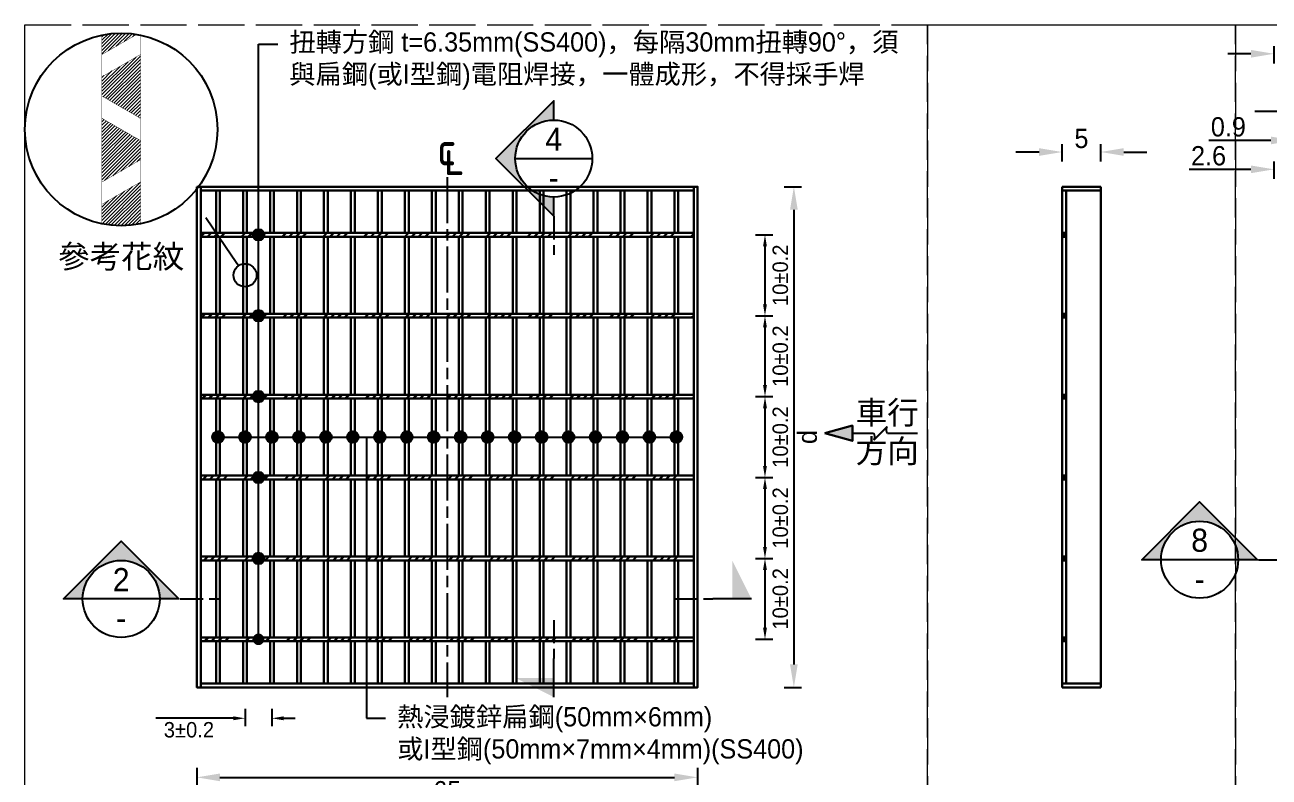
# Model space of a CAD drawing. Extents: x -2640 to 1802, y -2159 to 447.
# Drawn here: x -780 to -457, y -1409.3 to -1214 of the extents above; entities that cross this region are included whole.
import ezdxf
from ezdxf import colors
from ezdxf.entities.mleader import LeaderData, LeaderLine
from ezdxf.math import Vec2, Vec3

# ---------------------------------------------------------------- set-up
doc = ezdxf.new("R2010")
doc.units = 0
doc.header["$MEASUREMENT"] = 0
doc.linetypes.add('ACAD_ISO02W100', pattern=[15, 12, -3])
doc.linetypes.add('ACAD_ISO08W100', pattern=[36, 24, -3, 6, -3])
doc.layers.add('一、4.基本-隱藏', color=9, linetype='ACAD_ISO02W100', lineweight=20, plot=False)
doc.layers.add('三、3.文字-註解文字', color=2, linetype='Continuous')
for name, color, linetype, lineweight in [('二、1.繪圖-既有設施', 8, 'Continuous', 20), ('二、2.繪圖-施作項目', 181, 'Continuous', 30), ('二、6.繪圖-其他施作項目', 35, 'Continuous', 30)]:
    doc.layers.add(name, color=color, linetype=linetype, lineweight=lineweight)
doc.styles.add('次圖名(詳圖)', font='MS PGothic.ttf', dxfattribs={"height": 6})
doc.styles.add('註解文字', font='MS PGothic.ttf', dxfattribs={"height": 4})
doc.styles.add('註解文字(詳圖)', font='MS PGothic.ttf', dxfattribs={"height": 5})
doc.dimstyles.new('註解文字', dxfattribs={"dimtxt": 4, "dimasz": 3, "dimexe": 2, "dimexo": 5, "dimgap": 1, "dimtad": 2, "dimzin": 0, "dimdsep": 46, "dimtxsty": '註解文字', "dimcen": 0.1, "dimclrd": 144, "dimclre": 144, "dimclrt": 256, "dimadec": 0, "dimazin": 0, "dimtfac": 1, "dimtofl": 0, "dimtmove": 0, "dimatfit": 3, "dimfxlon": 1, "dimtolj": 1, "dimtzin": 0, "dimlwd": -1, "dimlwe": -1, "dimarcsym": 1})
doc.dimstyles.new('註解文字(詳圖)', dxfattribs={"dimtxt": 5, "dimasz": 6, "dimexe": 2, "dimexo": 5, "dimgap": 1, "dimtad": 2, "dimzin": 0, "dimdsep": 46, "dimtxsty": '註解文字(詳圖)', "dimcen": 0.1, "dimclrd": 144, "dimclre": 144, "dimclrt": 256, "dimadec": 0, "dimazin": 0, "dimtfac": 1, "dimtofl": 0, "dimtmove": 0, "dimatfit": 3, "dimfxlon": 1, "dimtolj": 1, "dimtzin": 0, "dimlwd": -1, "dimlwe": -1, "dimarcsym": 1})
pattern_1 = [(45, (-3541.068, -893.6915), (-5.3033, 5.3033), []), (45, (-3539.3004, -893.6915), (-5.3033, 5.3033), []), (45, (-3537.533, -893.6915), (-5.3033, 5.3033), []), (45, (-3535.765, -893.6915), (-5.3033, 5.3033), [])]

# ---------------------------------------------------------------- blocks, each defined once
blk = doc.blocks.new('_Dot')
at = {"color": 0, "linetype": 'ByBlock', "lineweight": -2}
blk.add_line((-0.5, 0), (-1, 0), dxfattribs=at)
at = {"color": 0, "linetype": 'ByBlock', "const_width": 0.5}
blk.add_lwpolyline([(-0.25, 0, 1), (0.25, 0, 1)], format="xyb", close=True, dxfattribs=at)
blk = doc.blocks.new('_None')
blk = doc.blocks.new('*D102')
at = {"layer": 'Defpoints', "color": 0, "transparency": 16777216}
for p in [(-605.35, -1256), (-605.35, -1386), (-580.35, -1386)]:
    blk.add_point(p, dxfattribs=at)
at = {"layer": '三、3.文字-註解文字', "color": 144, "transparency": 16777216}
for p, q in [((-582.85, -1256), (-578.35, -1256)), ((-580.35, -1262), (-580.35, -1380)), ((-582.85, -1386), (-578.35, -1386))]:
    blk.add_line(p, q, dxfattribs=at)
for points in [[(-581.35, -1262), (-579.35, -1262), (-580.35, -1256)], [(-581.35, -1380), (-579.35, -1380), (-580.35, -1386)]]:
    blk.add_solid(points, dxfattribs=at)
at = {"layer": '三、3.文字-註解文字', "transparency": 16777216, "insert": (-576.85, -1321), "char_height": 5, "attachment_point": 5, "rotation": 90, "style": '註解文字(詳圖)'}
blk.add_mtext('\\A1;d', dxfattribs=at)
blk = doc.blocks.new('*D103')
at = {"layer": 'Defpoints', "color": 0, "transparency": 16777216}
for p in [(-606.35, -1268.5), (-606.35, -1289.5), (-587.85, -1289.5)]:
    blk.add_point(p, dxfattribs=at)
at = {"layer": '三、3.文字-註解文字', "color": 144, "transparency": 16777216}
for p, q in [((-590.35, -1268.5), (-585.85, -1268.5)), ((-587.85, -1271.5), (-587.85, -1286.5)), ((-590.35, -1289.5), (-585.85, -1289.5))]:
    blk.add_line(p, q, dxfattribs=at)
for points in [[(-588.35, -1271.5), (-587.35, -1271.5), (-587.85, -1268.5)], [(-588.35, -1286.5), (-587.35, -1286.5), (-587.85, -1289.5)]]:
    blk.add_solid(points, dxfattribs=at)
at = {"layer": '三、3.文字-註解文字', "transparency": 16777216, "insert": (-583.85, -1279), "char_height": 4, "attachment_point": 5, "rotation": 90, "style": '註解文字'}
blk.add_mtext('\\A1;10%%P0.2', dxfattribs=at)
blk = doc.blocks.new('*D104')
at = {"layer": 'Defpoints', "color": 0, "transparency": 16777216}
for p in [(-606.35, -1289.5), (-606.35, -1310.5), (-587.85, -1310.5)]:
    blk.add_point(p, dxfattribs=at)
at = {"layer": '三、3.文字-註解文字', "color": 144, "transparency": 16777216}
for p, q in [((-590.35, -1289.5), (-585.85, -1289.5)), ((-587.85, -1292.5), (-587.85, -1307.5)), ((-590.35, -1310.5), (-585.85, -1310.5))]:
    blk.add_line(p, q, dxfattribs=at)
for points in [[(-588.35, -1292.5), (-587.35, -1292.5), (-587.85, -1289.5)], [(-588.35, -1307.5), (-587.35, -1307.5), (-587.85, -1310.5)]]:
    blk.add_solid(points, dxfattribs=at)
at = {"layer": '三、3.文字-註解文字', "transparency": 16777216, "insert": (-583.85, -1300), "char_height": 4, "attachment_point": 5, "rotation": 90, "style": '註解文字'}
blk.add_mtext('\\A1;10%%P0.2', dxfattribs=at)
blk = doc.blocks.new('*D105')
at = {"layer": 'Defpoints', "color": 0, "transparency": 16777216}
for p in [(-606.35, -1310.5), (-606.35, -1331.5), (-587.85, -1331.5)]:
    blk.add_point(p, dxfattribs=at)
at = {"layer": '三、3.文字-註解文字', "color": 144, "transparency": 16777216}
for p, q in [((-590.35, -1310.5), (-585.85, -1310.5)), ((-587.85, -1313.5), (-587.85, -1328.5)), ((-590.35, -1331.5), (-585.85, -1331.5))]:
    blk.add_line(p, q, dxfattribs=at)
for points in [[(-588.35, -1313.5), (-587.35, -1313.5), (-587.85, -1310.5)], [(-588.35, -1328.5), (-587.35, -1328.5), (-587.85, -1331.5)]]:
    blk.add_solid(points, dxfattribs=at)
at = {"layer": '三、3.文字-註解文字', "transparency": 16777216, "insert": (-583.85, -1321), "char_height": 4, "attachment_point": 5, "rotation": 90, "style": '註解文字'}
blk.add_mtext('\\A1;10%%P0.2', dxfattribs=at)
blk = doc.blocks.new('*D106')
at = {"layer": 'Defpoints', "color": 0, "transparency": 16777216}
for p in [(-735.35, -1386), (-605.35, -1386), (-605.35, -1409.33)]:
    blk.add_point(p, dxfattribs=at)
at = {"layer": '三、3.文字-註解文字', "color": 144, "transparency": 16777216}
for p, q in [((-735.35, -1406.83), (-735.35, -1411.33)), ((-605.35, -1406.83), (-605.35, -1411.33)), ((-729.35, -1409.33), (-611.35, -1409.33))]:
    blk.add_line(p, q, dxfattribs=at)
for points in [[(-729.35, -1408.33), (-729.35, -1410.33), (-735.35, -1409.33)], [(-611.35, -1408.33), (-611.35, -1410.33), (-605.35, -1409.33)]]:
    blk.add_solid(points, dxfattribs=at)
at = {"layer": '三、3.文字-註解文字', "transparency": 16777216, "insert": (-670.35, -1412.83), "char_height": 5, "attachment_point": 5, "style": '註解文字(詳圖)'}
blk.add_mtext('\\A1;65', dxfattribs=at)
blk = doc.blocks.new('*D107')
at = {"layer": 'Defpoints', "color": 0, "transparency": 16777216}
for p in [(-722.85, -1385), (-715.85, -1385), (-715.85, -1394)]:
    blk.add_point(p, dxfattribs=at)
at = {"layer": '三、3.文字-註解文字', "color": 144, "transparency": 16777216}
for p, q in [((-722.85, -1391.5), (-722.85, -1396)), ((-715.85, -1391.5), (-715.85, -1396)), ((-725.85, -1394), (-745.98, -1394)), ((-712.85, -1394), (-709.85, -1394))]:
    blk.add_line(p, q, dxfattribs=at)
for points in [[(-725.85, -1393.5), (-725.85, -1394.5), (-722.85, -1394)], [(-712.85, -1393.5), (-712.85, -1394.5), (-715.85, -1394)]]:
    blk.add_solid(points, dxfattribs=at)
at = {"layer": '三、3.文字-註解文字', "transparency": 16777216, "insert": (-737.41, -1397), "char_height": 4, "attachment_point": 5, "style": '註解文字'}
blk.add_mtext('\\A1;3%%P0.2', dxfattribs=at)
blk = doc.blocks.new('_DotBlank')
at = {"color": 0, "linetype": 'ByBlock', "lineweight": -2}
blk.add_line((-0.5, 0), (-1, 0), dxfattribs=at)
blk.add_circle((0, 0), 0.5, dxfattribs=at)
blk = doc.blocks.new('車行方向')
at = {"layer": '二、6.繪圖-其他施作項目', "ltscale": 0.1}
h = blk.add_hatch(color=256, dxfattribs=at)
h.dxf.hatch_style = 1
h.paths.add_polyline_path([(122.72, 334.65), (115.6, 332.66), (122.72, 330.66), (122.72, 332.65)])
for points in [[(115.6, 332.66), (122.72, 334.65), (122.72, 332.65), (122.72, 332.65)], [(115.6, 332.66), (122.72, 330.66), (122.72, 332.65), (122.72, 332.65)]]:
    blk.add_lwpolyline(points, dxfattribs=at)
at = {"layer": '二、6.繪圖-其他施作項目', "ltscale": 0.1, "const_width": 0.5}
for points in [[(122.72, 332.65), (128.24, 332.65)], [(131.78, 332.65), (139.68, 332.65)]]:
    blk.add_lwpolyline(points, dxfattribs=at)
blk.add_lwpolyline([(128.24, 332.65, 0.282843), (128.24, 334.42), (131.78, 330.88, -0.282843), (131.78, 332.65)], format="xyb", dxfattribs=at)
blk = doc.blocks.new('*D113')
at = {"layer": 'Defpoints', "color": 0, "transparency": 16777216}
for p in [(-500.69, -1247), (-510.69, -1256), (-500.69, -1256)]:
    blk.add_point(p, dxfattribs=at)
at = {"layer": '三、3.文字-註解文字', "color": 144, "transparency": 16777216}
for p, q in [((-510.69, -1249.5), (-510.69, -1245)), ((-500.69, -1249.5), (-500.69, -1245)), ((-516.69, -1247), (-522.69, -1247)), ((-494.69, -1247), (-488.69, -1247))]:
    blk.add_line(p, q, dxfattribs=at)
for points in [[(-516.69, -1246), (-516.69, -1248), (-510.69, -1247)], [(-494.69, -1246), (-494.69, -1248), (-500.69, -1247)]]:
    blk.add_solid(points, dxfattribs=at)
at = {"layer": '三、3.文字-註解文字', "transparency": 16777216, "insert": (-505.69, -1243.5), "char_height": 5, "attachment_point": 5, "style": '註解文字(詳圖)'}
blk.add_mtext('\\A1;5', dxfattribs=at)
blk = doc.blocks.new('*D117')
at = {"layer": 'Defpoints', "color": 0, "transparency": 16777216}
for p in [(-455.69, -1221.5), (-455.69, -1274), (-442.69, -1274)]:
    blk.add_point(p, dxfattribs=at)
at = {"layer": '三、3.文字-註解文字', "color": 144, "transparency": 16777216}
for p, q in [((-455.69, -1224), (-455.69, -1219.5)), ((-442.69, -1224), (-442.69, -1219.5)), ((-461.69, -1221.5), (-467.69, -1221.5)), ((-436.69, -1221.5), (-430.69, -1221.5))]:
    blk.add_line(p, q, dxfattribs=at)
for points in [[(-461.69, -1220.5), (-461.69, -1222.5), (-455.69, -1221.5)], [(-436.69, -1220.5), (-436.69, -1222.5), (-442.69, -1221.5)]]:
    blk.add_solid(points, dxfattribs=at)
at = {"layer": '三、3.文字-註解文字', "transparency": 16777216, "insert": (-449.19, -1218), "char_height": 5, "attachment_point": 5, "style": '註解文字(詳圖)'}
blk.add_mtext('\\A1;6.5', dxfattribs=at)
blk = doc.blocks.new('*D121')
at = {"layer": 'Defpoints', "color": 0, "transparency": 16777216}
for p in [(-448.69, -1236.5), (-448.69, -1274), (-442.69, -1274)]:
    blk.add_point(p, dxfattribs=at)
at = {"layer": '三、3.文字-註解文字', "color": 144, "transparency": 16777216}
for p, q in [((-454.69, -1236.5), (-460.69, -1236.5)), ((-448.69, -1239), (-448.69, -1234.5)), ((-442.69, -1239), (-442.69, -1234.5)), ((-436.69, -1236.5), (-430.69, -1236.5))]:
    blk.add_line(p, q, dxfattribs=at)
for points in [[(-454.69, -1235.5), (-454.69, -1237.5), (-448.69, -1236.5)], [(-436.69, -1235.5), (-436.69, -1237.5), (-442.69, -1236.5)]]:
    blk.add_solid(points, dxfattribs=at)
at = {"layer": '三、3.文字-註解文字', "transparency": 16777216, "insert": (-445.69, -1233), "char_height": 5, "attachment_point": 5, "style": '註解文字(詳圖)'}
blk.add_mtext('\\A1;3', dxfattribs=at)
blk = doc.blocks.new('*D122')
at = {"layer": 'Defpoints', "color": 0, "transparency": 16777216}
for p in [(-450.49, -1244), (-450.49, -1268), (-448.69, -1268)]:
    blk.add_point(p, dxfattribs=at)
at = {"layer": '三、3.文字-註解文字', "color": 144, "transparency": 16777216}
for p, q in [((-450.49, -1246.5), (-450.49, -1242)), ((-448.69, -1246.5), (-448.69, -1242)), ((-456.49, -1244), (-472.59, -1244)), ((-442.69, -1244), (-436.69, -1244))]:
    blk.add_line(p, q, dxfattribs=at)
for points in [[(-456.49, -1243), (-456.49, -1245), (-450.49, -1244)], [(-442.69, -1243), (-442.69, -1245), (-448.69, -1244)]]:
    blk.add_solid(points, dxfattribs=at)
at = {"layer": '三、3.文字-註解文字', "transparency": 16777216, "insert": (-467.54, -1240.5), "char_height": 5, "attachment_point": 5, "style": '註解文字(詳圖)'}
blk.add_mtext('\\A1;0.9', dxfattribs=at)
blk = doc.blocks.new('*D123')
at = {"layer": 'Defpoints', "color": 0, "transparency": 16777216}
for p in [(-455.69, -1251.5), (-455.69, -1266.2), (-450.49, -1266.2)]:
    blk.add_point(p, dxfattribs=at)
at = {"layer": '三、3.文字-註解文字', "color": 144, "transparency": 16777216}
for p, q in [((-455.69, -1254), (-455.69, -1249.5)), ((-450.49, -1254), (-450.49, -1249.5)), ((-461.69, -1251.5), (-477.68, -1251.5)), ((-444.49, -1251.5), (-438.49, -1251.5))]:
    blk.add_line(p, q, dxfattribs=at)
for points in [[(-461.69, -1250.5), (-461.69, -1252.5), (-455.69, -1251.5)], [(-444.49, -1250.5), (-444.49, -1252.5), (-450.49, -1251.5)]]:
    blk.add_solid(points, dxfattribs=at)
at = {"layer": '三、3.文字-註解文字', "transparency": 16777216, "insert": (-472.68, -1248), "char_height": 5, "attachment_point": 5, "style": '註解文字(詳圖)'}
blk.add_mtext('\\A1;2.6', dxfattribs=at)
blk = doc.blocks.new('*D98')
at = {"layer": 'Defpoints', "color": 0, "transparency": 16777216}
for p in [(-606.35, -1331.5), (-606.35, -1352.5), (-587.85, -1352.5)]:
    blk.add_point(p, dxfattribs=at)
at = {"layer": '三、3.文字-註解文字', "color": 144, "transparency": 16777216}
for p, q in [((-590.35, -1331.5), (-585.85, -1331.5)), ((-587.85, -1334.5), (-587.85, -1349.5)), ((-590.35, -1352.5), (-585.85, -1352.5))]:
    blk.add_line(p, q, dxfattribs=at)
for points in [[(-588.35, -1334.5), (-587.35, -1334.5), (-587.85, -1331.5)], [(-588.35, -1349.5), (-587.35, -1349.5), (-587.85, -1352.5)]]:
    blk.add_solid(points, dxfattribs=at)
at = {"layer": '三、3.文字-註解文字', "transparency": 16777216, "insert": (-583.85, -1342), "char_height": 4, "attachment_point": 5, "rotation": 90, "style": '註解文字'}
blk.add_mtext('\\A1;10%%P0.2', dxfattribs=at)
blk = doc.blocks.new('*D126')
at = {"layer": 'Defpoints', "color": 0, "transparency": 16777216}
for p in [(-606.35, -1352.5), (-606.35, -1373.5), (-587.85, -1373.5)]:
    blk.add_point(p, dxfattribs=at)
at = {"layer": '三、3.文字-註解文字', "color": 144, "transparency": 16777216}
for p, q in [((-590.35, -1352.5), (-585.85, -1352.5)), ((-587.85, -1355.5), (-587.85, -1370.5)), ((-590.35, -1373.5), (-585.85, -1373.5))]:
    blk.add_line(p, q, dxfattribs=at)
for points in [[(-588.35, -1355.5), (-587.35, -1355.5), (-587.85, -1352.5)], [(-588.35, -1370.5), (-587.35, -1370.5), (-587.85, -1373.5)]]:
    blk.add_solid(points, dxfattribs=at)
at = {"layer": '三、3.文字-註解文字', "transparency": 16777216, "insert": (-583.85, -1363), "char_height": 4, "attachment_point": 5, "rotation": 90, "style": '註解文字'}
blk.add_mtext('\\A1;10%%P0.2', dxfattribs=at)

msp = doc.modelspace()

# ---------------------------------------------------------------- hatches: boundary and pattern name
at = {"layer": '三、3.文字-註解文字'}
h = msp.add_hatch(color=256, dxfattribs=at)
h.dxf.hatch_style = 1
h.paths.add_polyline_path([(-642.693, -1233.693), (-657.693, -1248.693), (-642.693, -1263.693), (-642.693, -1258.693, -0.4142136), (-652.693, -1248.693, -0.4142136), (-642.693, -1238.693)])
h = msp.add_hatch(color=144, dxfattribs=at)
h.dxf.hatch_style = 1
h.paths.add_polyline_path([(-720.847, -1268.5, 1), (-717.847, -1268.5, 1)])
h = msp.add_hatch(color=144, dxfattribs=at)
h.dxf.hatch_style = 1
h.paths.add_polyline_path([(-720.847, -1289.5, 1), (-717.847, -1289.5, 1)])
h = msp.add_hatch(color=144, dxfattribs=at)
h.dxf.hatch_style = 1
h.paths.add_polyline_path([(-720.847, -1310.5, 1), (-717.847, -1310.5, 1)])
h = msp.add_hatch(color=144, dxfattribs=at)
h.dxf.hatch_style = 1
h.paths.add_polyline_path([(-731.347, -1321, 1), (-728.347, -1321, 1)])
h = msp.add_hatch(color=144, dxfattribs=at)
h.dxf.hatch_style = 1
h.paths.add_polyline_path([(-724.347, -1321, 1), (-721.347, -1321, 1)])
h = msp.add_hatch(color=144, dxfattribs=at)
h.dxf.hatch_style = 1
h.paths.add_polyline_path([(-717.347, -1321, 1), (-714.347, -1321, 1)])
h = msp.add_hatch(color=144, dxfattribs=at)
h.dxf.hatch_style = 1
h.paths.add_polyline_path([(-710.347, -1321, 1), (-707.347, -1321, 1)])
h = msp.add_hatch(color=144, dxfattribs=at)
h.dxf.hatch_style = 1
h.paths.add_polyline_path([(-703.347, -1321, 1), (-700.347, -1321, 1)])
h = msp.add_hatch(color=144, dxfattribs=at)
h.dxf.hatch_style = 1
h.paths.add_polyline_path([(-696.347, -1321, 1), (-693.347, -1321, 1)])
h = msp.add_hatch(color=144, dxfattribs=at)
h.dxf.hatch_style = 1
h.paths.add_polyline_path([(-689.347, -1321, 1), (-686.347, -1321, 1)])
h = msp.add_hatch(color=144, dxfattribs=at)
h.dxf.hatch_style = 1
h.paths.add_polyline_path([(-682.347, -1321, 1), (-679.347, -1321, 1)])
h = msp.add_hatch(color=144, dxfattribs=at)
h.dxf.hatch_style = 1
h.paths.add_polyline_path([(-675.347, -1321, 1), (-672.347, -1321, 1)])
h = msp.add_hatch(color=144, dxfattribs=at)
h.dxf.hatch_style = 1
h.paths.add_polyline_path([(-668.347, -1321, 1), (-665.347, -1321, 1)])
h = msp.add_hatch(color=144, dxfattribs=at)
h.dxf.hatch_style = 1
h.paths.add_polyline_path([(-661.347, -1321, 1), (-658.347, -1321, 1)])
h = msp.add_hatch(color=144, dxfattribs=at)
h.dxf.hatch_style = 1
h.paths.add_polyline_path([(-654.347, -1321, 1), (-651.347, -1321, 1)])
h = msp.add_hatch(color=144, dxfattribs=at)
h.dxf.hatch_style = 1
h.paths.add_polyline_path([(-647.347, -1321, 1), (-644.347, -1321, 1)])
h = msp.add_hatch(color=144, dxfattribs=at)
h.dxf.hatch_style = 1
h.paths.add_polyline_path([(-640.347, -1321, 1), (-637.347, -1321, 1)])
h = msp.add_hatch(color=144, dxfattribs=at)
h.dxf.hatch_style = 1
h.paths.add_polyline_path([(-633.347, -1321, 1), (-630.347, -1321, 1)])
h = msp.add_hatch(color=144, dxfattribs=at)
h.dxf.hatch_style = 1
h.paths.add_polyline_path([(-626.347, -1321, 1), (-623.347, -1321, 1)])
h = msp.add_hatch(color=144, dxfattribs=at)
h.dxf.hatch_style = 1
h.paths.add_polyline_path([(-619.347, -1321, 1), (-616.347, -1321, 1)])
h = msp.add_hatch(color=144, dxfattribs=at)
h.dxf.hatch_style = 1
h.paths.add_polyline_path([(-612.347, -1321, 1), (-609.347, -1321, 1)])
h = msp.add_hatch(color=144, dxfattribs=at)
h.dxf.hatch_style = 1
h.paths.add_polyline_path([(-720.847, -1331.5, 1), (-717.847, -1331.5, 1)])
h = msp.add_hatch(color=256, dxfattribs=at)
h.dxf.hatch_style = 1
h.paths.add_polyline_path([(-490, -1352.821), (-475, -1337.821), (-460, -1352.821), (-465, -1352.821, 0.4142136), (-475, -1342.821, 0.4142136), (-485, -1352.821)])
h = msp.add_hatch(color=256, dxfattribs=at)
h.dxf.hatch_style = 1
h.paths.add_polyline_path([(-770, -1363), (-755, -1348), (-740, -1363), (-745, -1363, 0.4142136), (-755, -1353, 0.4142136), (-765, -1363)])
h = msp.add_hatch(color=144, dxfattribs=at)
h.dxf.hatch_style = 1
h.paths.add_polyline_path([(-720.847, -1352.5, 1), (-717.847, -1352.5, 1)])
h = msp.add_hatch(color=256, dxfattribs=at)
h.dxf.hatch_style = 1
h.paths.add_polyline_path([(-596.347, -1353), (-591.347, -1363), (-596.347, -1363)])
h = msp.add_hatch(color=256, dxfattribs=at)
h.dxf.hatch_style = 1
h.paths.add_polyline_path([(-652.693, -1383.5), (-642.693, -1388.5), (-642.693, -1383.5)])
at = {"layer": '二、1.繪圖-既有設施'}
h = msp.add_hatch(dxfattribs=at)
h.set_pattern_fill('ANSI31', color=144, scale=5)
h.set_pattern_definition([(45, (52.69427, -244.4078), (-0.44194174, 0.44194174), [])])
h.paths.add_polyline_path([(-760, -1216.639), (-760, -1221.7), (-750.935, -1216.466, 0.0914224)])
h.paths.add_polyline_path([(-750, -1221.7), (-760, -1227.473), (-760, -1232.473), (-750, -1238.247)])
h.paths.add_polyline_path([(-760, -1238.247), (-760, -1254.794), (-750, -1249.02), (-750, -1244.02)])
h.paths.add_polyline_path([(-750, -1254.794), (-760, -1260.567), (-760, -1265.629, 0.1010205), (-750, -1265.629)])
at = {"layer": '二、2.繪圖-施作項目'}
h = msp.add_hatch(dxfattribs=at)
h.set_pattern_fill('ANSI34', color=256, scale=10)
h.set_pattern_definition(pattern_1)
h.paths.add_polyline_path([(-606.347, -1268), (-734.347, -1268), (-734.347, -1269), (-606.347, -1269)])
h = msp.add_hatch(color=256, dxfattribs=at)
h.dxf.hatch_style = 1
h.paths.add_polyline_path([(-509.693, -1268), (-510.693, -1268), (-510.693, -1269), (-509.693, -1269)])
h = msp.add_hatch(dxfattribs=at)
h.set_pattern_fill('ANSI34', color=256, scale=10)
h.set_pattern_definition(pattern_1)
h.paths.add_polyline_path([(-606.347, -1289), (-734.347, -1289), (-734.347, -1290), (-606.347, -1290)])
h = msp.add_hatch(color=256, dxfattribs=at)
h.dxf.hatch_style = 1
h.paths.add_polyline_path([(-510.693, -1289), (-510.693, -1290), (-509.693, -1290), (-509.693, -1289)])
h = msp.add_hatch(dxfattribs=at)
h.set_pattern_fill('ANSI34', color=256, scale=10)
h.set_pattern_definition(pattern_1)
h.paths.add_polyline_path([(-606.347, -1310), (-734.347, -1310), (-734.347, -1311), (-606.347, -1311)])
h = msp.add_hatch(color=256, dxfattribs=at)
h.dxf.hatch_style = 1
h.paths.add_polyline_path([(-510.693, -1310), (-510.693, -1311), (-509.693, -1311), (-509.693, -1310)])
h = msp.add_hatch(dxfattribs=at)
h.set_pattern_fill('ANSI34', color=256, scale=10)
h.set_pattern_definition(pattern_1)
h.paths.add_polyline_path([(-606.347, -1331), (-734.347, -1331), (-734.347, -1332), (-606.347, -1332)])
h = msp.add_hatch(color=256, dxfattribs=at)
h.dxf.hatch_style = 1
h.paths.add_polyline_path([(-509.693, -1331), (-510.693, -1331), (-510.693, -1332), (-509.693, -1332)])
h = msp.add_hatch(dxfattribs=at)
h.set_pattern_fill('ANSI34', color=256, scale=10)
h.set_pattern_definition(pattern_1)
h.paths.add_polyline_path([(-606.347, -1352), (-734.347, -1352), (-734.347, -1353), (-606.347, -1353)])
h = msp.add_hatch(color=256, dxfattribs=at)
h.dxf.hatch_style = 1
h.paths.add_polyline_path([(-509.693, -1353), (-509.693, -1352), (-510.693, -1352), (-510.693, -1353)])
h = msp.add_hatch(dxfattribs=at)
h.set_pattern_fill('ANSI34', color=256, scale=10)
h.set_pattern_definition(pattern_1)
h.paths.add_polyline_path([(-606.347, -1373), (-734.347, -1373), (-734.347, -1374), (-606.347, -1374)])
h = msp.add_hatch(color=256, dxfattribs=at)
h.dxf.hatch_style = 1
h.paths.add_polyline_path([(-509.693, -1374), (-509.693, -1373), (-510.693, -1373), (-510.693, -1374)])

# ---------------------------------------------------------------- linework, layer by layer
at = {"layer": '一、4.基本-隱藏'}
for points in [[(-780, -1214), (0, -1214), (0, -1721), (-780, -1721)], [(-780, -1214), (-545.693, -1214), (-545.693, -1414), (-780, -1414)], [(-545.693, -1214), (-465.693, -1214), (-465.693, -1414), (-545.693, -1414)], [(-465.693, -1214), (-299.693, -1214), (-299.693, -1414), (-465.693, -1414)]]:
    msp.add_lwpolyline(points, close=True, dxfattribs=at)
at = {"layer": '三、3.文字-註解文字'}
for points in [[(-642.693, -1238.693), (-642.693, -1233.693), (-657.693, -1248.693), (-642.693, -1263.693), (-642.693, -1258.693)], [(-652.693, -1248.693), (-632.693, -1248.693)], [(-485, -1352.821), (-490, -1352.821), (-475, -1337.821), (-460, -1352.821), (-465, -1352.821)], [(-765, -1363), (-770, -1363), (-755, -1348), (-740, -1363), (-745, -1363)], [(-465, -1352.821), (-485, -1352.821)], [(-745, -1363), (-765, -1363)], [(-591.347, -1363), (-601.347, -1363)], [(-642.693, -1388.5), (-642.693, -1378.5)]]:
    msp.add_lwpolyline(points, dxfattribs=at)
at = {"layer": '三、3.文字-註解文字', "linetype": 'ACAD_ISO08W100', "ltscale": 0.5}
msp.add_lwpolyline([(-670.347, -1253.5), (-670.347, -1388.5)], dxfattribs=at)
at = {"layer": '三、3.文字-註解文字', "linetype": 'ACAD_ISO02W100', "ltscale": 0.5}
for points in [[(-642.693, -1263.693), (-642.693, -1273.693)], [(-459.693, -1352.821), (-449.693, -1352.821)], [(-739.693, -1363), (-729.693, -1363)], [(-611.347, -1363), (-601.347, -1363)], [(-642.693, -1368.5), (-642.693, -1378.5)]]:
    msp.add_lwpolyline(points, dxfattribs=at)
at = {"layer": '三、3.文字-註解文字', "color": 144}
msp.add_lwpolyline([(-729.847, -1321), (-610.847, -1321)], dxfattribs=at)
at = {"layer": '三、3.文字-註解文字'}
for centre, radius in [((-755, -1241.134), 25), ((-642.693, -1248.693), 10), ((-475, -1352.821), 10), ((-755, -1363), 10)]:
    msp.add_circle(centre, radius, dxfattribs=at)
at = {"layer": '三、3.文字-註解文字', "color": 144}
for centre in [(-719.347, -1268.5), (-719.347, -1289.5), (-719.347, -1310.5), (-729.847, -1321), (-722.847, -1321), (-715.847, -1321), (-708.847, -1321), (-701.847, -1321), (-694.847, -1321), (-687.847, -1321), (-680.847, -1321), (-673.847, -1321), (-666.847, -1321), (-659.847, -1321), (-652.847, -1321), (-645.847, -1321), (-638.847, -1321), (-631.847, -1321), (-624.847, -1321), (-617.847, -1321), (-610.847, -1321), (-719.347, -1331.5), (-719.347, -1352.5)]:
    msp.add_circle(centre, 1.5, dxfattribs=at)
at = {"layer": '二、2.繪圖-施作項目', "const_width": 0.1}
for points in [[(-760, -1221.7), (-750.935, -1216.466)], [(-760, -1216.639), (-760, -1265.629)], [(-750, -1216.639), (-750, -1265.629)], [(-760, -1227.473), (-750, -1221.7)], [(-760, -1232.473), (-750, -1238.247)], [(-760, -1238.247), (-750, -1244.02)], [(-760, -1254.794), (-750, -1249.02)], [(-760, -1260.567), (-750, -1254.794)]]:
    msp.add_lwpolyline(points, dxfattribs=at)
at = {"layer": '二、2.繪圖-施作項目'}
for points in [[(-735.347, -1256), (-605.347, -1256)], [(-735.347, -1256), (-735.347, -1386)], [(-734.347, -1256), (-734.347, -1386)], [(-606.347, -1256), (-606.347, -1386)], [(-605.347, -1256), (-605.347, -1386)], [(-510.693, -1256), (-500.693, -1256)], [(-510.693, -1256), (-510.693, -1386)], [(-510.693, -1256), (-500.693, -1256)], [(-500.693, -1256), (-500.693, -1386)], [(-734.347, -1257), (-606.347, -1257)], [(-730.347, -1257), (-730.347, -1268)], [(-729.347, -1257), (-729.347, -1268)], [(-723.347, -1257), (-723.347, -1268)], [(-722.347, -1257), (-722.347, -1268)], [(-716.347, -1257), (-716.347, -1268)], [(-715.347, -1257), (-715.347, -1268)], [(-709.347, -1257), (-709.347, -1268)], [(-708.347, -1257), (-708.347, -1268)], [(-702.347, -1257), (-702.347, -1268)], [(-701.347, -1257), (-701.347, -1268)], [(-695.347, -1257), (-695.347, -1268)], [(-694.347, -1257), (-694.347, -1268)], [(-688.347, -1257), (-688.347, -1268)], [(-687.347, -1257), (-687.347, -1268)], [(-681.347, -1257), (-681.347, -1268)], [(-680.347, -1257), (-680.347, -1268)], [(-674.347, -1257), (-674.347, -1268)], [(-673.347, -1257), (-673.347, -1268)], [(-667.347, -1257), (-667.347, -1268)], [(-666.347, -1257), (-666.347, -1268)], [(-660.347, -1257), (-660.347, -1268)], [(-659.347, -1257), (-659.347, -1268)], [(-653.347, -1257), (-653.347, -1268)], [(-652.347, -1257), (-652.347, -1268)], [(-646.347, -1257), (-646.347, -1268)], [(-645.347, -1257), (-645.347, -1268)], [(-639.347, -1257), (-639.347, -1268)], [(-638.347, -1257), (-638.347, -1268)], [(-632.347, -1257), (-632.347, -1268)], [(-631.347, -1257), (-631.347, -1268)], [(-625.347, -1257), (-625.347, -1268)], [(-624.347, -1257), (-624.347, -1268)], [(-618.347, -1257), (-618.347, -1268)], [(-617.347, -1257), (-617.347, -1268)], [(-611.347, -1257), (-611.347, -1268)], [(-610.347, -1257), (-610.347, -1268)], [(-510.693, -1257), (-500.693, -1257)], [(-509.693, -1257), (-509.693, -1385)], [(-734.347, -1268), (-606.347, -1268)], [(-734.347, -1269), (-606.347, -1269)], [(-730.347, -1269), (-730.347, -1289)], [(-729.347, -1269), (-729.347, -1289)], [(-723.347, -1269), (-723.347, -1289)], [(-722.347, -1269), (-722.347, -1289)], [(-716.347, -1269), (-716.347, -1289)], [(-715.347, -1269), (-715.347, -1289)], [(-709.347, -1269), (-709.347, -1289)], [(-708.347, -1269), (-708.347, -1289)], [(-702.347, -1269), (-702.347, -1289)], [(-701.347, -1269), (-701.347, -1289)], [(-695.347, -1269), (-695.347, -1289)], [(-694.347, -1269), (-694.347, -1289)], [(-688.347, -1269), (-688.347, -1289)], [(-687.347, -1269), (-687.347, -1289)], [(-681.347, -1269), (-681.347, -1289)], [(-680.347, -1269), (-680.347, -1289)], [(-674.347, -1269), (-674.347, -1289)], [(-673.347, -1269), (-673.347, -1289)], [(-667.347, -1269), (-667.347, -1289)], [(-666.347, -1269), (-666.347, -1289)], [(-660.347, -1269), (-660.347, -1289)], [(-659.347, -1269), (-659.347, -1289)], [(-653.347, -1269), (-653.347, -1289)], [(-652.347, -1269), (-652.347, -1289)], [(-646.347, -1269), (-646.347, -1289)], [(-645.347, -1269), (-645.347, -1289)], [(-639.347, -1269), (-639.347, -1289)], [(-638.347, -1269), (-638.347, -1289)], [(-632.347, -1269), (-632.347, -1289)], [(-631.347, -1269), (-631.347, -1289)], [(-625.347, -1269), (-625.347, -1289)], [(-624.347, -1269), (-624.347, -1289)], [(-618.347, -1269), (-618.347, -1289)], [(-617.347, -1269), (-617.347, -1289)], [(-611.347, -1269), (-611.347, -1289)], [(-610.347, -1269), (-610.347, -1289)], [(-510.693, -1268), (-509.693, -1268)], [(-510.693, -1269), (-509.693, -1269)], [(-734.347, -1289), (-606.347, -1289)], [(-734.347, -1290), (-606.347, -1290)], [(-730.347, -1290), (-730.347, -1310)], [(-729.347, -1290), (-729.347, -1310)], [(-723.347, -1290), (-723.347, -1310)], [(-722.347, -1290), (-722.347, -1310)], [(-716.347, -1290), (-716.347, -1310)], [(-715.347, -1290), (-715.347, -1310)], [(-709.347, -1290), (-709.347, -1310)], [(-708.347, -1290), (-708.347, -1310)], [(-702.347, -1290), (-702.347, -1310)], [(-701.347, -1290), (-701.347, -1310)], [(-695.347, -1290), (-695.347, -1310)], [(-694.347, -1290), (-694.347, -1310)], [(-688.347, -1290), (-688.347, -1310)], [(-687.347, -1290), (-687.347, -1310)], [(-681.347, -1290), (-681.347, -1310)], [(-680.347, -1290), (-680.347, -1310)], [(-674.347, -1290), (-674.347, -1310)], [(-673.347, -1290), (-673.347, -1310)], [(-667.347, -1290), (-667.347, -1310)], [(-666.347, -1290), (-666.347, -1310)], [(-660.347, -1290), (-660.347, -1310)], [(-659.347, -1290), (-659.347, -1310)], [(-653.347, -1290), (-653.347, -1310)], [(-652.347, -1290), (-652.347, -1310)], [(-646.347, -1290), (-646.347, -1310)], [(-645.347, -1290), (-645.347, -1310)], [(-639.347, -1290), (-639.347, -1310)], [(-638.347, -1290), (-638.347, -1310)], [(-632.347, -1290), (-632.347, -1310)], [(-631.347, -1290), (-631.347, -1310)], [(-625.347, -1290), (-625.347, -1310)], [(-624.347, -1290), (-624.347, -1310)], [(-618.347, -1290), (-618.347, -1310)], [(-617.347, -1290), (-617.347, -1310)], [(-611.347, -1290), (-611.347, -1310)], [(-610.347, -1290), (-610.347, -1310)], [(-510.693, -1289), (-509.693, -1289)], [(-510.693, -1290), (-509.693, -1290)], [(-734.347, -1310), (-606.347, -1310)], [(-734.347, -1311), (-606.347, -1311)], [(-730.347, -1311), (-730.347, -1331)], [(-729.347, -1311), (-729.347, -1331)], [(-723.347, -1311), (-723.347, -1331)], [(-722.347, -1311), (-722.347, -1331)], [(-716.347, -1311), (-716.347, -1331)], [(-715.347, -1311), (-715.347, -1331)], [(-709.347, -1311), (-709.347, -1331)], [(-708.347, -1311), (-708.347, -1331)], [(-702.347, -1311), (-702.347, -1331)], [(-701.347, -1311), (-701.347, -1331)], [(-695.347, -1311), (-695.347, -1331)], [(-694.347, -1311), (-694.347, -1331)], [(-688.347, -1311), (-688.347, -1331)], [(-687.347, -1311), (-687.347, -1331)], [(-681.347, -1311), (-681.347, -1331)], [(-680.347, -1311), (-680.347, -1331)], [(-674.347, -1311), (-674.347, -1331)], [(-673.347, -1311), (-673.347, -1331)], [(-667.347, -1311), (-667.347, -1331)], [(-666.347, -1311), (-666.347, -1331)], [(-660.347, -1311), (-660.347, -1331)], [(-659.347, -1311), (-659.347, -1331)], [(-653.347, -1311), (-653.347, -1331)], [(-652.347, -1311), (-652.347, -1331)], [(-646.347, -1311), (-646.347, -1331)], [(-645.347, -1311), (-645.347, -1331)], [(-639.347, -1311), (-639.347, -1331)], [(-638.347, -1311), (-638.347, -1331)], [(-632.347, -1311), (-632.347, -1331)], [(-631.347, -1311), (-631.347, -1331)], [(-625.347, -1311), (-625.347, -1331)], [(-624.347, -1311), (-624.347, -1331)], [(-618.347, -1311), (-618.347, -1331)], [(-617.347, -1311), (-617.347, -1331)], [(-611.347, -1311), (-611.347, -1331)], [(-610.347, -1311), (-610.347, -1331)], [(-510.693, -1310), (-509.693, -1310)], [(-510.693, -1311), (-509.693, -1311)], [(-734.347, -1331), (-606.347, -1331)], [(-734.347, -1332), (-606.347, -1332)], [(-730.347, -1332), (-730.347, -1352)], [(-729.347, -1332), (-729.347, -1352)], [(-723.347, -1332), (-723.347, -1352)], [(-722.347, -1332), (-722.347, -1352)], [(-716.347, -1332), (-716.347, -1352)], [(-715.347, -1332), (-715.347, -1352)], [(-709.347, -1332), (-709.347, -1352)], [(-708.347, -1332), (-708.347, -1352)], [(-702.347, -1332), (-702.347, -1352)], [(-701.347, -1332), (-701.347, -1352)], [(-695.347, -1332), (-695.347, -1352)], [(-694.347, -1332), (-694.347, -1352)], [(-688.347, -1332), (-688.347, -1352)], [(-687.347, -1332), (-687.347, -1352)], [(-681.347, -1332), (-681.347, -1352)], [(-680.347, -1332), (-680.347, -1352)], [(-674.347, -1332), (-674.347, -1352)], [(-673.347, -1332), (-673.347, -1352)], [(-667.347, -1332), (-667.347, -1352)], [(-666.347, -1332), (-666.347, -1352)], [(-660.347, -1332), (-660.347, -1352)], [(-659.347, -1332), (-659.347, -1352)], [(-653.347, -1332), (-653.347, -1352)], [(-652.347, -1332), (-652.347, -1352)], [(-646.347, -1332), (-646.347, -1352)], [(-645.347, -1332), (-645.347, -1352)], [(-639.347, -1332), (-639.347, -1352)], [(-638.347, -1332), (-638.347, -1352)], [(-632.347, -1332), (-632.347, -1352)], [(-631.347, -1332), (-631.347, -1352)], [(-625.347, -1332), (-625.347, -1352)], [(-624.347, -1332), (-624.347, -1352)], [(-618.347, -1332), (-618.347, -1352)], [(-617.347, -1332), (-617.347, -1352)], [(-611.347, -1332), (-611.347, -1352)], [(-610.347, -1332), (-610.347, -1352)], [(-510.693, -1331), (-509.693, -1331)], [(-510.693, -1332), (-509.693, -1332)], [(-734.347, -1352), (-606.347, -1352)], [(-734.347, -1353), (-606.347, -1353)], [(-730.347, -1353), (-730.347, -1373)], [(-729.347, -1353), (-729.347, -1373)], [(-723.347, -1353), (-723.347, -1373)], [(-722.347, -1353), (-722.347, -1373)], [(-716.347, -1353), (-716.347, -1373)], [(-715.347, -1353), (-715.347, -1373)], [(-709.347, -1353), (-709.347, -1373)], [(-708.347, -1353), (-708.347, -1373)], [(-702.347, -1353), (-702.347, -1373)], [(-701.347, -1353), (-701.347, -1373)], [(-695.347, -1353), (-695.347, -1373)], [(-694.347, -1353), (-694.347, -1373)], [(-688.347, -1353), (-688.347, -1373)], [(-687.347, -1353), (-687.347, -1373)], [(-681.347, -1353), (-681.347, -1373)], [(-680.347, -1353), (-680.347, -1373)], [(-674.347, -1353), (-674.347, -1373)], [(-673.347, -1353), (-673.347, -1373)], [(-667.347, -1353), (-667.347, -1373)], [(-666.347, -1353), (-666.347, -1373)], [(-660.347, -1353), (-660.347, -1373)], [(-659.347, -1353), (-659.347, -1373)], [(-653.347, -1353), (-653.347, -1373)], [(-652.347, -1353), (-652.347, -1373)], [(-646.347, -1353), (-646.347, -1373)], [(-645.347, -1353), (-645.347, -1373)], [(-639.347, -1353), (-639.347, -1373)], [(-638.347, -1353), (-638.347, -1373)], [(-632.347, -1353), (-632.347, -1373)], [(-631.347, -1353), (-631.347, -1373)], [(-625.347, -1353), (-625.347, -1373)], [(-624.347, -1353), (-624.347, -1373)], [(-618.347, -1353), (-618.347, -1373)], [(-617.347, -1353), (-617.347, -1373)], [(-611.347, -1353), (-611.347, -1373)], [(-610.347, -1353), (-610.347, -1373)], [(-510.693, -1352), (-509.693, -1352)], [(-510.693, -1353), (-509.693, -1353)], [(-734.347, -1373), (-606.347, -1373)], [(-734.347, -1374), (-606.347, -1374)], [(-730.347, -1374), (-730.347, -1385)], [(-729.347, -1374), (-729.347, -1385)], [(-723.347, -1374), (-723.347, -1385)], [(-722.347, -1374), (-722.347, -1385)], [(-716.347, -1374), (-716.347, -1385)], [(-715.347, -1374), (-715.347, -1385)], [(-709.347, -1374), (-709.347, -1385)], [(-708.347, -1374), (-708.347, -1385)], [(-702.347, -1374), (-702.347, -1385)], [(-701.347, -1374), (-701.347, -1385)], [(-695.347, -1374), (-695.347, -1385)], [(-694.347, -1374), (-694.347, -1385)], [(-688.347, -1374), (-688.347, -1385)], [(-687.347, -1374), (-687.347, -1385)], [(-681.347, -1374), (-681.347, -1385)], [(-680.347, -1374), (-680.347, -1385)], [(-674.347, -1374), (-674.347, -1385)], [(-673.347, -1374), (-673.347, -1385)], [(-667.347, -1374), (-667.347, -1385)], [(-666.347, -1374), (-666.347, -1385)], [(-660.347, -1374), (-660.347, -1385)], [(-659.347, -1374), (-659.347, -1385)], [(-653.347, -1374), (-653.347, -1385)], [(-652.347, -1374), (-652.347, -1385)], [(-646.347, -1374), (-646.347, -1385)], [(-645.347, -1374), (-645.347, -1385)], [(-639.347, -1374), (-639.347, -1385)], [(-638.347, -1374), (-638.347, -1385)], [(-632.347, -1374), (-632.347, -1385)], [(-631.347, -1374), (-631.347, -1385)], [(-625.347, -1374), (-625.347, -1385)], [(-624.347, -1374), (-624.347, -1385)], [(-618.347, -1374), (-618.347, -1385)], [(-617.347, -1374), (-617.347, -1385)], [(-611.347, -1374), (-611.347, -1385)], [(-610.347, -1374), (-610.347, -1385)], [(-510.693, -1373), (-509.693, -1373)], [(-510.693, -1374), (-509.693, -1374)], [(-734.347, -1385), (-606.347, -1385)], [(-510.693, -1385), (-500.693, -1385)], [(-735.347, -1386), (-605.347, -1386)], [(-510.693, -1386), (-500.693, -1386)], [(-510.693, -1386), (-500.693, -1386)]]:
    msp.add_lwpolyline(points, dxfattribs=at)
msp.add_lwpolyline([(-735.347, -1256), (-605.347, -1256), (-605.347, -1386), (-735.347, -1386)], close=True, dxfattribs=at)

# ---------------------------------------------------------------- block references
at = {"layer": '二、6.繪圖-其他施作項目', "xscale": -1, "rotation": 180.0076328387853}
msp.add_blockref('車行方向', (-687.92, -987.368), dxfattribs=at)

# ---------------------------------------------------------------- texts
at = {"layer": '三、3.文字-註解文字'}
for s, width, gutter_width, heights, insert, char_height, attachment_point, style in [('4', 6.60394, 25, [0], (-642.693, -1243.693), 6, 5, '註解文字(詳圖)'), ('{\\fMS PGothic|b0|i0|c128|p34;℄}', 4.50432, 30, [11], (-670.347, -1247.5), 10, 5, '次圖名(詳圖)'), ('-', 6.60394, 25, [0], (-642.693, -1253.693), 6, 5, '註解文字(詳圖)'), ('{\\fMS PGothic|b0|i0|c128|p34;參考花紋}', 34.78694, 30, [0], (-755, -1271.134), 6, 2, '次圖名(詳圖)'), ('{\\fMS PGothic|b0|i0|c128|p34;車行}\\P{\\fMS PGothic|b0|i0|c128|p34;方向}', 22.73727, 30, [0], (-556.101, -1320.001), 6, 5, '次圖名(詳圖)'), ('8', 6.60394, 25, [0], (-475, -1347.821), 6, 5, '註解文字(詳圖)'), ('2', 6.60394, 25, [0], (-755, -1358), 6, 5, '註解文字(詳圖)'), ('-', 6.60394, 25, [0], (-475, -1357.821), 6, 5, '註解文字(詳圖)'), ('-', 6.60394, 25, [0], (-755, -1368), 6, 5, '註解文字(詳圖)')]:
    msp.add_mtext_dynamic_manual_height_columns(s, width=width, gutter_width=gutter_width, heights=heights, dxfattribs=dict(at, insert=insert, char_height=char_height, attachment_point=attachment_point, style=style))

# ---------------------------------------------------------------- dimensions: what is measured, and where the dimension line sits
for base, p1, p2, text, picture, middle in [((-455.693, -1221.5), (-442.693, -1274), (-455.693, -1274), '6.5', '*D117', (-449.193, -1218)), ((-448.693, -1236.5), (-442.693, -1274), (-448.693, -1274), '3', '*D121', (-445.693, -1233)), ((-450.493, -1244), (-448.693, -1268), (-450.493, -1268), '0.9', '*D122', (-467.542, -1240.5)), ((-455.693, -1251.5), (-450.493, -1266.2), (-455.693, -1266.2), '2.6', '*D123', (-472.685, -1248)), ((-605.347, -1409.334), (-735.347, -1386), (-605.347, -1386), '65', '*D106', (-670.347, -1412.834))]:
    dim = msp.add_linear_dim(base=base, p1=p1, p2=p2, text=text, dimstyle='註解文字(詳圖)', dxfattribs=at)
    dim.commit()
    dim.dimension.update_dxf_attribs({"geometry": picture, "text_midpoint": middle})
dim = msp.add_aligned_dim(p1=(-510.693, -1256), p2=(-500.693, -1256), distance=9, text='5', dimstyle='註解文字(詳圖)', dxfattribs=at)
dim.commit()
dim.dimension.update_dxf_attribs({"geometry": '*D113', "text_midpoint": (-505.693, -1243.5)})
dim = msp.add_linear_dim(base=(-580.347, -1386), p1=(-605.347, -1256), p2=(-605.347, -1386), angle=90, text='d', dimstyle='註解文字(詳圖)', dxfattribs=at)
dim.commit()
dim.dimension.update_dxf_attribs({"geometry": '*D102', "text_midpoint": (-576.847, -1321)})
for base, p1, p2, override, picture, middle in [((-587.847, -1289.5), (-606.347, -1268.5), (-606.347, -1289.5), {"dimtxt": 3, "dimgap": 2}, '*D103', (-587.847, -1279)), ((-587.847, -1310.5), (-606.347, -1289.5), (-606.347, -1310.5), {"dimgap": 2}, '*D104', (-587.847, -1300)), ((-587.847, -1331.5), (-606.347, -1310.5), (-606.347, -1331.5), {"dimgap": 2}, '*D105', (-587.847, -1321)), ((-587.847, -1352.5), (-606.347, -1331.5), (-606.347, -1352.5), {"dimgap": 2}, '*D98', (-587.847, -1342)), ((-587.847, -1373.5), (-606.347, -1352.5), (-606.347, -1373.5), {"dimgap": 2}, '*D126', (-587.847, -1363))]:
    dim = msp.add_linear_dim(base=base, p1=p1, p2=p2, angle=90, text='10%%P0.2', dimstyle='註解文字', override=override, dxfattribs=at)
    dim.commit()
    dim.dimension.update_dxf_attribs({"geometry": picture, "text_midpoint": middle, "dimtype": 160})
dim = msp.add_linear_dim(base=(-715.847, -1394), p1=(-722.847, -1385), p2=(-715.847, -1385), text='3%%P0.2', dimstyle='註解文字', dxfattribs=at)
dim.commit()
dim.dimension.update_dxf_attribs({"geometry": '*D107', "text_midpoint": (-737.415, -1394), "dimtype": 160})

# ---------------------------------------------------------------- leaders
ml = msp.add_multileader_mtext('Standard', dxfattribs=at)
ml.set_content('{\\fMS PGothic|b0|i0|c128|p34;扭轉方鋼 t=6.35mm(SS400)，每隔30mm扭轉90%%D，須與扁鋼(或I型鋼)電阻\\fPMingLiU|b0|i0|c136|p18;焊\\fMS PGothic|b0|i0|c128|p34;接，一體成形，不得採手\\fPMingLiU|b0|i0|c136|p18;焊}', color=256, style='註解文字(詳圖)')
ml.set_leader_properties(color=144, linetype='ByLayer', lineweight=-1)
ml.set_arrow_properties(name='DOT')
ml.build(insert=Vec2(0, 0))
ml.multileader.update_dxf_attribs({"dogleg_length": 5, "arrow_head_size": 3})
ctx = ml.context
ctx.base_point, ctx.char_height, ctx.arrow_head_size, ctx.landing_gap_size, ctx.plane_origin = Vec3(-714.347, -1219), 5, 3, 3, Vec3(-720.193, -1345.5)
notes = []
notes.append((ctx, [(0, (1, 1, 0), (-719.347, -1219), (1, 0), 5, [(0, [(-719.347, -1373.5)], 0, [])])]))
ctx.mtext.insert, ctx.mtext.width, ctx.mtext.flow_direction = Vec3(-711.347, -1215.933), 161.28597, 5
ml = msp.add_multileader_mtext('Standard', dxfattribs=at)
ml.set_content('{\\fMS PGothic|b0|i0|c128|p34; }', color=256, style='註解文字(詳圖)')
ml.set_leader_properties(color=144, linetype='ByLayer', lineweight=-1)
ml.set_arrow_properties(name='DOTBLANK')
ml.build(insert=Vec2(0, 0))
ml.multileader.update_dxf_attribs({"dogleg_length": 0, "arrow_head_size": 6})
ctx = ml.context
ctx.base_point, ctx.char_height, ctx.arrow_head_size, ctx.landing_gap_size, ctx.plane_origin = Vec3(-741.253, -1264.077), 5, 6, 3, Vec3(-718.625, -1287)
ctx.text_align_type = 2
notes.append((ctx, [(0, (1, 1, 0), (-733.038, -1264.077), (-1, 0), 0, [(0, [(-722.847, -1279)], 0, [])])]))
ctx.mtext.insert, ctx.mtext.alignment, ctx.mtext.flow_direction = Vec3(-736.038, -1261.577), 3, 5
ml = msp.add_multileader_mtext('Standard', dxfattribs=at)
ml.set_content('{\\fMS PGothic|b0|i0|c128|p34;熱浸鍍鋅扁鋼(50mm×6mm)}\\P{\\fMS PGothic|b0|i0|c128|p34;或I型鋼(50mm×7mm×4mm)(SS400)}', color=256, style='註解文字(詳圖)')
ml.set_leader_properties(color=144, linetype='ByLayer', lineweight=-1)
ml.set_arrow_properties(name='NONE')
ml.build(insert=Vec2(0, 0))
ml.multileader.update_dxf_attribs({"dogleg_length": 5, "arrow_head_size": 3})
ctx = ml.context
ctx.base_point, ctx.char_height, ctx.arrow_head_size, ctx.landing_gap_size, ctx.plane_origin = Vec3(-686.347, -1394), 5, 3, 3, Vec3(-691.347, -1303.5)
notes.append((ctx, [(0, (1, 1, 0), (-691.347, -1394), (1, 0), 5, [(0, [(-691.347, -1321)], 0, [])])]))
ctx.mtext.insert, ctx.mtext.width, ctx.mtext.flow_direction = Vec3(-683.347, -1391.102), 114.33534, 5
for ctx, leaders in notes:
    for number, flags, end, landing, length, lines in leaders:
        leader = LeaderData()
        leader.index, (leader.has_last_leader_line, leader.has_dogleg_vector, leader.attachment_direction) = number, flags
        leader.last_leader_point, leader.dogleg_vector, leader.dogleg_length = Vec3(end), Vec3(landing), length
        for number, points, colour, breaks in lines:
            line = LeaderLine()
            line.index, line.vertices, line.color, line.breaks = number, Vec3.list(points), colors.encode_raw_color(colour), breaks
            leader.lines.append(line)
        ctx.leaders.append(leader)

doc.saveas('drawing.dxf')
